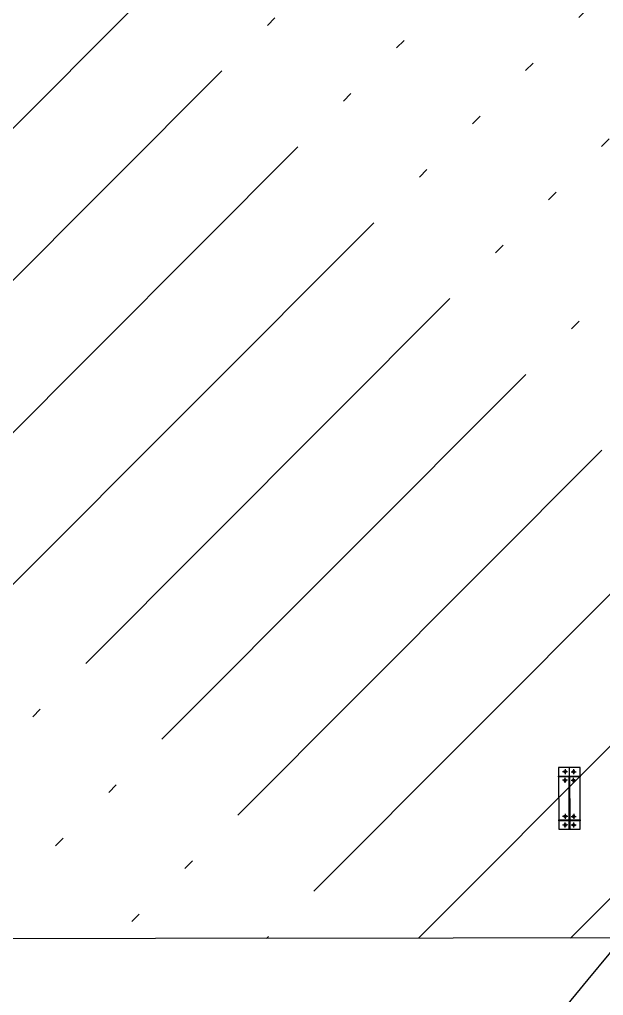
# Model space of a CAD drawing. Header units: feet. Extents: x -99009 to 3252343, y -11094690 to 9035152.
# Drawn here: x 2436549 to 2443345, y -1915078 to -1903719 of the extents above; entities that cross this region are included whole.
import ezdxf

# ---------------------------------------------------------------- set-up
doc = ezdxf.new("R2010")
doc.units = ezdxf.units.FT
doc.layers.add('1', color=1, linetype='Continuous')
doc.layers.add('GANGWAY', color=51, linetype='Continuous', lineweight=25)

# ---------------------------------------------------------------- blocks, each defined once
blk = doc.blocks.new('24')
h = blk.add_hatch(color=7)
h.dxf.hatch_style = 1
edge = h.paths.add_edge_path()
edge.add_ellipse((0, 0), major_axis=(15, 0), ratio=1, start_angle=0, end_angle=360)
at = {"color": 1}
for p, q in [((-30, 0), (30, 0)), ((0, 30), (0, -30))]:
    blk.add_line(p, q, dxfattribs=at)
at = {"color": 7}
blk.add_circle((0, 0), 15, dxfattribs=at)
blk = doc.blocks.new('zw$CD60')
at = {"color": 1}
for p, rotation in [((-50, 50), 270), ((50, -50), 90.00000000000001)]:
    blk.add_blockref('24', p, dxfattribs=dict(at, rotation=rotation))
at = {"color": 1, "xscale": -1}
for p, rotation in [((50, 50), 89.99999999999982), ((-50, -50), 270)]:
    blk.add_blockref('24', p, dxfattribs=dict(at, rotation=rotation))
blk = doc.blocks.new('WEDFWEFWEFEWFWE')
at = {"color": 1}
blk.add_lwpolyline([(1053661, 482084), (1053661, 482804), (1053911, 482804), (1053911, 482084)], close=True, dxfattribs=at)
at = {"color": 4}
for points in [[(1053784, 482704), (1053789, 482704), (1053789, 482804), (1053784, 482804)], [(1053784, 482184), (1053789, 482184), (1053789, 482084), (1053784, 482084)]]:
    blk.add_lwpolyline(points, close=True, dxfattribs=at)
at = {"color": 3}
blk.add_lwpolyline([(1053661, 482184), (1053911, 482184), (1053911, 482194), (1053789, 482194), (1053789, 482694), (1053911, 482694), (1053911, 482704), (1053661, 482704), (1053661, 482694), (1053784, 482694), (1053784, 482194), (1053661, 482194)], close=True, dxfattribs=at)
at = {"color": 1, "rotation": 180}
blk.add_blockref('zw$CD60', (1053786, 482704), dxfattribs=at)
at = {"color": 1, "xscale": -1}
blk.add_blockref('zw$CD60', (1053786, 482184), dxfattribs=at)

msp = doc.modelspace()

# ---------------------------------------------------------------- hatches: boundary and pattern name
h = msp.add_hatch()
h.set_pattern_fill('ACAD_ISO06W100', color=3, scale=250, angle=45.065051714, style=0)
h.set_pattern_definition([(45.06505, (3577690.7, -1274407.2), (-884.8864, 882.8794), [6000, -750, 125, -750, 125, -1625]), (45.06505, (3577690.7, -1274407.2), (-884.8864, 882.8794), [-8500, 125, -750])])
h.paths.add_polyline_path([(2406434.13479, -1913951.31621), (2406410.29101, -1892950.37549), (2406908.54364, -1891411.05859), (2455017.16516, -1891356.43764), (2455931.13262, -1892164.90677), (2455955.80435, -1913895.09093), (2455456.37236, -1914395.65829), (2406934.70215, -1914450.7482)])
h.paths.add_polyline_path([(2432281.24256, -1898258.83636), (2432287.09911, -1903417.11708), (2428795.5488, -1903421.08127), (2428789.69226, -1898262.80055)], flags=24)

# ---------------------------------------------------------------- linework, layer by layer
at = {"layer": '1'}
msp.add_arc((2520410.24778, -1978395.99612), 100000, 84.1346387202, 194.3871675539, dxfattribs=at)
at = {"layer": 'GANGWAY', "color": 141, "lineweight": -3}
msp.add_lwpolyline([(2406434.13479, -1913951.31621), (2406410.29101, -1892950.37549), (2406908.54364, -1891411.05859), (2455017.16516, -1891356.43764), (2455931.13262, -1892164.90677), (2455955.80435, -1913895.09093), (2455456.37236, -1914395.65829), (2406934.70215, -1914450.7482)], close=True, dxfattribs=at)

# ---------------------------------------------------------------- block references
at = {"xscale": -1, "rotation": 180.0650517140735}
msp.add_blockref('WEDFWEFWEFEWFWE', (1388615.30656, -1431536.40141), dxfattribs=at)

doc.saveas('drawing.dxf')
